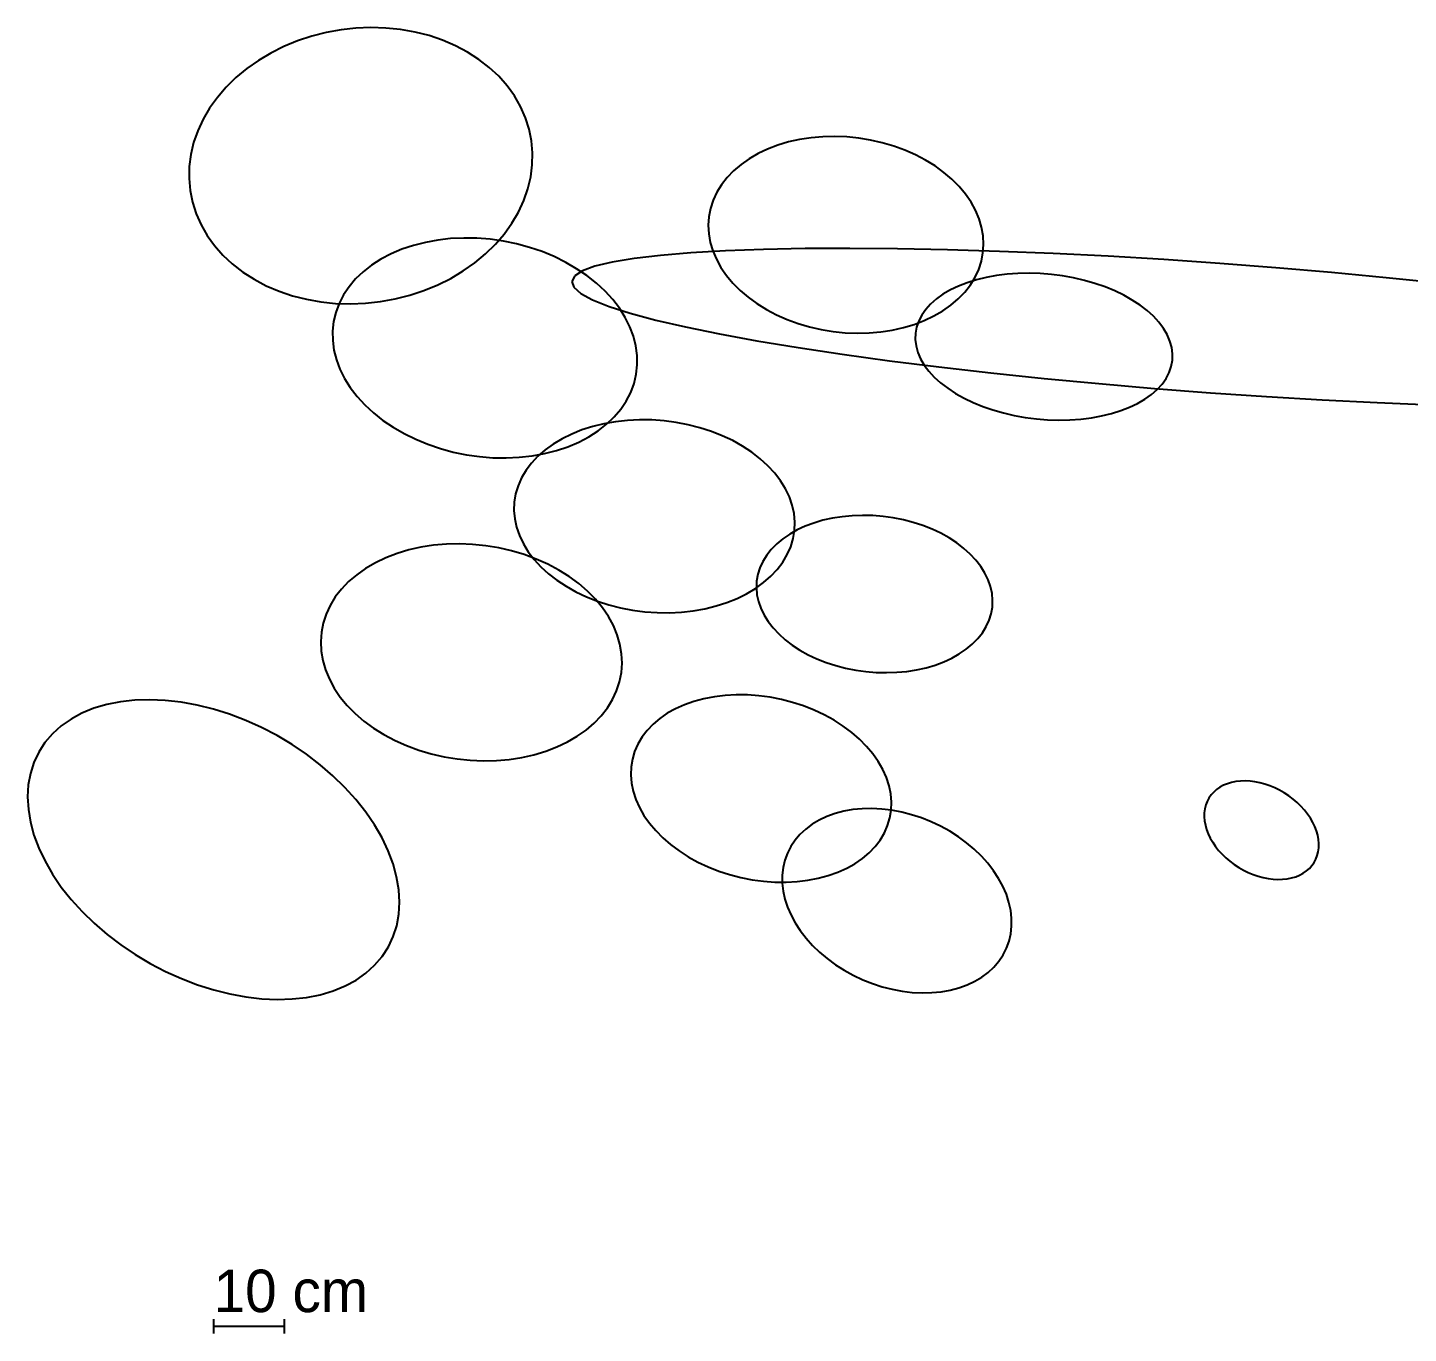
# Model space of a CAD drawing. Header units: metres. Extents: x -14837 to 24336, y -294028 to -274398.
# Drawn here: x -14837 to 4678, y -292849 to -274398 of the extents above; entities that cross this region are included whole.
import ezdxf

# ---------------------------------------------------------------- set-up
doc = ezdxf.new("R2010")
doc.units = ezdxf.units.M

msp = doc.modelspace()

# ---------------------------------------------------------------- linework, layer by layer
at = {"layer": 'LAYER'}
for p, q in [((-10821.5, -274520.17), (-11021.65, -274586.26)), ((-10616.06, -274468), (-10821.5, -274520.17)), ((-10406.92, -274430.15), (-10616.06, -274468)), ((-10195.65, -274406.92), (-10406.92, -274430.15)), ((-9983.86, -274398.47), (-10195.65, -274406.92)), ((-9773.17, -274404.87), (-9983.86, -274398.47)), ((-9565.19, -274426.07), (-9773.17, -274404.87)), ((-9361.48, -274461.91), (-9565.19, -274426.07)), ((-9163.61, -274512.12), (-9361.48, -274461.91)), ((-8973.08, -274576.31), (-9163.61, -274512.12)), ((-11400.09, -274758.1), (-11575.49, -274862.54)), ((-11215.01, -274665.77), (-11400.09, -274758.1)), ((-11021.65, -274586.26), (-11215.01, -274665.77)), ((-8791.34, -274654.01), (-8973.08, -274576.31)), ((-8619.77, -274744.6), (-8791.34, -274654.01)), ((-8459.68, -274847.42), (-8619.77, -274744.6)), ((-11575.49, -274862.54), (-11739.87, -274978.3)), ((-8312.29, -274961.66), (-8459.68, -274847.42)), ((-11891.99, -275104.5), (-12030.68, -275240.17)), ((-11739.87, -274978.3), (-11891.99, -275104.5)), ((-8178.72, -275086.47), (-8312.29, -274961.66)), ((-8059.98, -275220.9), (-8178.72, -275086.47)), ((-12030.68, -275240.17), (-12154.89, -275384.29)), ((-7956.98, -275363.92), (-8059.98, -275220.9)), ((-12263.68, -275535.76), (-12356.21, -275693.42)), ((-12154.89, -275384.29), (-12263.68, -275535.76)), ((-7870.51, -275514.44), (-7956.98, -275363.92)), ((-7801.21, -275671.31), (-7870.51, -275514.44)), ((-12356.21, -275693.42), (-12431.79, -275856.08)), ((-7749.63, -275833.35), (-7801.21, -275671.31)), ((-12431.79, -275856.08), (-12489.83, -276022.49)), ((-7716.14, -275999.32), (-7749.63, -275833.35)), ((-3429.43, -275935.6), (-3597.79, -275939.62)), ((-3259.85, -275942.16), (-3429.43, -275935.6)), ((-12489.83, -276022.49), (-12529.9, -276191.4)), ((-7701.01, -276167.96), (-7716.14, -275999.32)), ((-4377.53, -276114.59), (-4512.74, -276178.69)), ((-4233.9, -276059.71), (-4377.53, -276114.59)), ((-4082.94, -276014.47), (-4233.9, -276059.71)), ((-3925.8, -275979.21), (-4082.94, -276014.47)), ((-3763.67, -275954.19), (-3925.8, -275979.21)), ((-3597.79, -275939.62), (-3763.67, -275954.19)), ((-3090.36, -275959.25), (-3259.85, -275942.16)), ((-2922.25, -275986.74), (-3090.36, -275959.25)), ((-2756.78, -276024.43), (-2922.25, -275986.74)), ((-2595.23, -276072.02), (-2756.78, -276024.43)), ((-2438.83, -276129.15), (-2595.23, -276072.02)), ((-2288.75, -276195.39), (-2438.83, -276129.15)), ((-12529.9, -276191.4), (-12551.68, -276361.51)), ((-7704.35, -276337.98), (-7701.01, -276167.96)), ((-4638.5, -276251.52), (-4753.85, -276332.53)), ((-4512.74, -276178.69), (-4638.5, -276251.52)), ((-2146.15, -276270.24), (-2288.75, -276195.39)), ((-2012.11, -276353.12), (-2146.15, -276270.24)), ((-12551.68, -276361.51), (-12555.02, -276531.53)), ((-7766.21, -276676.99), (-7726.14, -276508.09)), ((-7726.14, -276508.09), (-7704.35, -276337.98)), ((-4949.9, -276516.56), (-5029.11, -276618.17)), ((-4857.92, -276421.1), (-4949.9, -276516.56)), ((-4753.85, -276332.53), (-4857.92, -276421.1)), ((-1887.64, -276443.4), (-2012.11, -276353.12)), ((-1773.71, -276540.4), (-1887.64, -276443.4)), ((-12555.02, -276531.53), (-12539.89, -276700.17)), ((-12539.89, -276700.17), (-12539.89, -276700.17)), ((-12539.89, -276700.17), (-12506.41, -276866.14)), ((-7824.25, -276843.41), (-7766.21, -276676.99)), ((-5029.11, -276618.17), (-5094.93, -276725.17)), ((-1671.17, -276643.38), (-1773.71, -276540.4)), ((-1580.8, -276751.56), (-1671.17, -276643.38)), ((-12506.41, -276866.14), (-12454.82, -277028.18)), ((-7899.82, -277006.06), (-7824.25, -276843.41)), ((-5146.87, -276836.75), (-5184.54, -276952.04)), ((-5094.93, -276725.17), (-5146.87, -276836.75)), ((-1503.29, -276864.1), (-1580.8, -276751.56)), ((-1439.24, -276980.16), (-1503.29, -276864.1)), ((-12454.82, -277028.18), (-12385.53, -277185.05)), ((-7992.35, -277163.73), (-7899.82, -277006.06)), ((-5207.64, -277070.19), (-5216, -277190.28)), ((-5184.54, -276952.04), (-5207.64, -277070.19)), ((-1389.13, -277098.86), (-1439.24, -276980.16)), ((-1353.34, -277219.28), (-1389.13, -277098.86)), ((-12385.53, -277185.05), (-12299.05, -277335.57)), ((-8101.14, -277315.19), (-7992.35, -277163.73)), ((-5216, -277190.28), (-5209.56, -277311.4)), ((-1332.14, -277340.51), (-1353.34, -277219.28)), ((-12299.05, -277335.57), (-12196.05, -277478.59)), ((-12196.05, -277478.59), (-12077.32, -277613.01)), ((-9385.02, -277475.91), (-9546.95, -277530.29)), ((-9215.39, -277432.56), (-9385.02, -277475.91)), ((-9039.36, -277400.57), (-9215.39, -277432.56)), ((-8858.25, -277380.18), (-9039.36, -277400.57)), ((-8673.46, -277371.55), (-8858.25, -277380.18)), ((-8486.39, -277374.75), (-8673.46, -277371.55)), ((-8298.45, -277389.74), (-8486.39, -277374.75)), ((-8364.05, -277594.99), (-8225.35, -277459.31)), ((-8111.09, -277416.42), (-8298.45, -277389.74)), ((-8225.35, -277459.31), (-8101.14, -277315.19)), ((-7925.73, -277454.58), (-8111.09, -277416.42)), ((-7743.77, -277503.93), (-7925.73, -277454.58)), ((-5209.56, -277311.4), (-5188.36, -277432.63)), ((-5188.36, -277432.63), (-5152.57, -277553.05)), ((-1334.06, -277581.72), (-1325.7, -277461.63)), ((-1325.7, -277461.63), (-1332.14, -277340.51)), ((-12077.32, -277613.01), (-11943.74, -277737.82)), ((-9842.86, -277670.4), (-9974.58, -277755.06)), ((-9699.95, -277595.28), (-9842.86, -277670.4)), ((-9546.95, -277530.29), (-9699.95, -277595.28)), ((-8516.16, -277721.19), (-8364.05, -277594.99)), ((-7566.61, -277564.1), (-7743.77, -277503.93)), ((-7395.59, -277634.62), (-7566.61, -277564.1)), ((-7232.01, -277714.97), (-7395.59, -277634.62)), ((-6264.89, -277660.55), (-6573.72, -277712.17)), ((-5893.57, -277616.41), (-6264.89, -277660.55)), ((-5462.58, -277580.09), (-5893.57, -277616.41)), ((-4975.2, -277551.87), (-5462.58, -277580.09)), ((-5152.57, -277553.05), (-5102.45, -277671.75)), ((-5102.45, -277671.75), (-5038.4, -277787.81)), ((-4435.15, -277531.96), (-4975.2, -277551.87)), ((-3846.54, -277520.52), (-4435.15, -277531.96)), ((-3213.84, -277517.63), (-3846.54, -277520.52)), ((-2541.87, -277523.31), (-3213.84, -277517.63)), ((-1835.74, -277537.52), (-2541.87, -277523.31)), ((-1100.83, -277560.15), (-1835.74, -277537.52)), ((-1357.16, -277699.87), (-1334.06, -277581.72)), ((-1334.06, -277581.72), (-1334.06, -277581.72)), ((-342.73, -277591.03), (-1100.83, -277560.15)), ((432.79, -277629.93), (-342.73, -277591.03)), ((1219.82, -277676.54), (432.79, -277629.93)), ((2012.39, -277730.52), (1219.82, -277676.54)), ((-11943.74, -277737.82), (-11796.35, -277852.07)), ((-11796.35, -277852.07), (-11636.26, -277954.88)), ((-10094.12, -277848.63), (-10200.56, -277950.39)), ((-9974.58, -277755.06), (-10094.12, -277848.63)), ((-8855.95, -277941.39), (-8680.55, -277836.95)), ((-8680.55, -277836.95), (-8516.16, -277721.19)), ((-7077.12, -277804.53), (-7232.01, -277714.97)), ((-6995.01, -277836.24), (-7104.25, -277907.75)), ((-6932.09, -277902.62), (-7077.12, -277804.53)), ((-6817.71, -277770.88), (-6995.01, -277836.24)), ((-6573.72, -277712.17), (-6817.71, -277770.88)), ((-5038.4, -277787.81), (-4960.9, -277900.35)), ((-1446.76, -277926.74), (-1394.82, -277815.16)), ((-1394.82, -277815.16), (-1357.16, -277699.87)), ((-994.02, -277883.51), (-1143.92, -277902.25)), ((-840.16, -277872.57), (-994.02, -277883.51)), ((-683.5, -277869.49), (-840.16, -277872.57)), ((-525.25, -277874.31), (-683.5, -277869.49)), ((-366.6, -277886.99), (-525.25, -277874.31)), ((-208.76, -277907.43), (-366.6, -277886.99)), ((2804.45, -277791.45), (2012.39, -277730.52)), ((3589.97, -277858.87), (2804.45, -277791.45)), ((4362.99, -277932.26), (3589.97, -277858.87)), ((-11636.26, -277954.88), (-11464.69, -278045.48)), ((-11464.69, -278045.48), (-11282.95, -278123.17)), ((-10293.1, -278059.57), (-10371.03, -278175.34)), ((-10200.56, -277950.39), (-10293.1, -278059.57)), ((-9234.38, -278113.23), (-9041.03, -278033.72)), ((-9041.03, -278033.72), (-8855.95, -277941.39)), ((-7104.25, -277907.75), (-7144.62, -277984.87)), ((-7144.62, -277984.87), (-7115.8, -278067)), ((-7115.8, -278067), (-7018.01, -278153.52)), ((-6798.04, -278008.48), (-6932.09, -277902.62)), ((-6675.97, -278121.33), (-6798.04, -278008.48)), ((-4960.9, -277900.35), (-4870.53, -278008.53)), ((-4870.53, -278008.53), (-4767.99, -278111.51)), ((-1681.71, -278051.37), (-1795.58, -278105.78)), ((-1558.64, -278003.48), (-1681.71, -278051.37)), ((-1591.79, -278135.35), (-1512.59, -278033.74)), ((-1427.31, -277962.46), (-1558.64, -278003.48)), ((-1512.59, -278033.74), (-1446.76, -277926.74)), ((-1288.71, -277928.63), (-1427.31, -277962.46)), ((-1143.92, -277902.25), (-1288.71, -277928.63)), ((-52.94, -277935.48), (-208.76, -277907.43)), ((99.68, -277970.92), (-52.94, -277935.48)), ((247.94, -278013.49), (99.68, -277970.92)), ((390.72, -278062.86), (247.94, -278013.49)), ((526.91, -278118.65), (390.72, -278062.86)), ((5117.61, -278011.07), (4362.99, -277932.26)), ((-11282.95, -278123.17), (-11092.42, -278187.37)), ((-11092.42, -278187.37), (-10894.55, -278237.58)), ((-10894.55, -278237.58), (-10690.85, -278273.42)), ((-10690.85, -278273.42), (-10482.86, -278294.62)), ((-10371.03, -278175.34), (-10433.76, -278296.81)), ((-10060.39, -278292.57), (-9849.12, -278269.33)), ((-9849.12, -278269.33), (-9639.97, -278231.49)), ((-9639.97, -278231.49), (-9434.54, -278179.32)), ((-9434.54, -278179.32), (-9234.38, -278113.23)), ((-7018.01, -278153.52), (-6852, -278243.77)), ((-6852, -278243.77), (-6619.04, -278337.07)), ((-6566.83, -278240.29), (-6675.97, -278121.33)), ((-6471.44, -278364.46), (-6566.83, -278240.29)), ((-4767.99, -278111.51), (-4654.05, -278208.51)), ((-4654.05, -278208.51), (-4529.59, -278298.79)), ((-1992.35, -278232.42), (-2073.75, -278303.69)), ((-1899.39, -278166.28), (-1992.35, -278232.42)), ((-1795.58, -278105.78), (-1899.39, -278166.28)), ((-1787.84, -278319.38), (-1683.78, -278230.81)), ((-1683.78, -278230.81), (-1591.79, -278135.35)), ((655.5, -278180.44), (526.91, -278118.65)), ((775.49, -278247.76), (655.5, -278180.44)), ((885.98, -278320.09), (775.49, -278247.76)), ((-10480.81, -278423.07), (-10511.82, -278553.14)), ((-10482.86, -278294.62), (-10272.18, -278301.02)), ((-10433.76, -278296.81), (-10480.81, -278423.07)), ((-10272.18, -278301.02), (-10060.39, -278292.57)), ((-6619.04, -278337.07), (-6320.88, -278432.71)), ((-6390.52, -278492.9), (-6471.44, -278364.46)), ((-6320.88, -278432.71), (-5959.81, -278529.96)), ((-4529.59, -278298.79), (-4395.55, -278381.67)), ((-4395.55, -278381.67), (-4252.94, -278456.52)), ((-4252.94, -278456.52), (-4102.87, -278522.76)), ((-2199.48, -278459.43), (-2242.85, -278542.72)), ((-2142.97, -278379.56), (-2199.48, -278459.43)), ((-2073.75, -278303.69), (-2142.97, -278379.56)), ((-2028.95, -278473.22), (-1903.19, -278400.39)), ((-1903.19, -278400.39), (-1787.84, -278319.38)), ((986.12, -278396.9), (885.98, -278320.09)), ((1075.16, -278477.58), (986.12, -278396.9)), ((-10511.82, -278553.14), (-10526.55, -278686.05)), ((-6324.69, -278624.63), (-6390.52, -278492.9)), ((-6274.46, -278758.65), (-6324.69, -278624.63)), ((-5959.81, -278529.96), (-5538.57, -278628.07)), ((-5538.57, -278628.07), (-5060.37, -278726.31)), ((-4102.87, -278522.76), (-3946.46, -278579.89)), ((-3946.46, -278579.89), (-3784.91, -278627.48)), ((-3784.91, -278627.48), (-3619.45, -278665.17)), ((-3619.45, -278665.17), (-3451.33, -278692.66)), ((-2615.9, -278672.7), (-2458.75, -278637.44)), ((-2458.75, -278637.44), (-2307.79, -278592.2)), ((-2307.79, -278592.2), (-2164.16, -278537.32)), ((-2272.76, -278628.77), (-2288.97, -278716.95)), ((-2242.85, -278542.72), (-2272.76, -278628.77)), ((-2164.16, -278537.32), (-2028.95, -278473.22)), ((1152.41, -278561.53), (1075.16, -278477.58)), ((1217.28, -278648.12), (1152.41, -278561.53)), ((1269.29, -278736.67), (1217.28, -278648.12)), ((-10526.55, -278686.05), (-10524.91, -278820.78)), ((-10524.91, -278820.78), (-10506.88, -278956.3)), ((-6240.2, -278893.93), (-6274.46, -278758.65)), ((-5060.37, -278726.31), (-4528.84, -278823.92)), ((-4528.84, -278823.92), (-3948.03, -278920.16)), ((-3451.33, -278692.66), (-3281.84, -278709.75)), ((-3281.84, -278709.75), (-3112.27, -278716.31)), ((-3112.27, -278716.31), (-2943.9, -278712.29)), ((-2943.9, -278712.29), (-2778.02, -278697.72)), ((-2778.02, -278697.72), (-2615.9, -278672.7)), ((-2288.97, -278716.95), (-2291.37, -278806.57)), ((-2291.37, -278806.57), (-2279.93, -278896.95)), ((1308.04, -278826.52), (1269.29, -278736.67)), ((1333.23, -278916.97), (1308.04, -278826.52)), ((-10506.88, -278956.3), (-10472.63, -279091.58)), ((-6222.18, -279029.45), (-6240.2, -278893.93)), ((-6220.53, -279164.18), (-6222.18, -279029.45)), ((-3948.03, -278920.16), (-3322.37, -279014.31)), ((-3322.37, -279014.31), (-2656.61, -279105.63)), ((-2279.93, -278896.95), (-2254.73, -278987.41)), ((-2254.73, -278987.41), (-2215.99, -279077.26)), ((1344.68, -279007.36), (1333.23, -278916.97)), ((1342.28, -279096.98), (1344.68, -279007.36)), ((-10472.63, -279091.58), (-10422.39, -279225.6)), ((-10422.39, -279225.6), (-10356.57, -279357.33)), ((-6235.27, -279297.09), (-6220.53, -279164.18)), ((-2656.61, -279105.63), (-1955.82, -279193.44)), ((-2215.99, -279077.26), (-2163.98, -279165.81)), ((-2163.98, -279165.81), (-2099.1, -279252.39)), ((-2099.1, -279252.39), (-2021.85, -279336.34)), ((-1955.82, -279193.44), (-1225.33, -279277.07)), ((1296.16, -279271.21), (1326.07, -279185.15)), ((1326.07, -279185.15), (1342.28, -279096.98)), ((1342.28, -279096.98), (1342.28, -279096.98)), ((-10356.57, -279357.33), (-10275.65, -279485.77)), ((-6313.33, -279553.42), (-6266.28, -279427.16)), ((-6266.28, -279427.16), (-6235.27, -279297.09)), ((-6235.27, -279297.09), (-6235.27, -279297.09)), ((-2021.85, -279336.34), (-1932.81, -279417.03)), ((-1932.81, -279417.03), (-1832.67, -279493.83)), ((-1225.33, -279277.07), (-470.71, -279355.88)), ((-470.71, -279355.88), (302.31, -279429.27)), ((302.31, -279429.27), (1087.84, -279496.69)), ((1127.06, -279510.23), (1196.28, -279434.37)), ((1196.28, -279434.37), (1252.79, -279354.49)), ((1252.79, -279354.49), (1296.16, -279271.21)), ((-10275.65, -279485.77), (-10180.26, -279609.94)), ((-10180.26, -279609.94), (-10071.11, -279728.9)), ((-6376.06, -279674.89), (-6313.33, -279553.42)), ((-1832.67, -279493.83), (-1722.18, -279566.17)), ((-1722.18, -279566.17), (-1602.19, -279633.49)), ((-1602.19, -279633.49), (-1473.6, -279695.28)), ((952.7, -279647.65), (1045.66, -279581.51)), ((1045.66, -279581.51), (1127.06, -279510.23)), ((1087.84, -279496.69), (1879.9, -279557.62)), ((1879.9, -279557.62), (2672.46, -279611.6)), ((2672.46, -279611.6), (3459.5, -279658.21)), ((-10071.11, -279728.9), (-9949.05, -279841.74)), ((-6546.53, -279899.84), (-6453.99, -279790.66)), ((-6453.99, -279790.66), (-6376.06, -279674.89)), ((-1473.6, -279695.28), (-1337.41, -279751.07)), ((-1337.41, -279751.07), (-1194.64, -279800.43)), ((-1194.64, -279800.43), (-1046.37, -279843)), ((480.61, -279851.46), (611.94, -279810.45)), ((611.94, -279810.45), (735.02, -279762.55)), ((735.02, -279762.55), (848.89, -279708.15)), ((848.89, -279708.15), (952.7, -279647.65)), ((3459.5, -279658.21), (4235.02, -279697.11)), ((4235.02, -279697.11), (4993.11, -279727.99)), ((-9949.05, -279841.74), (-9814.99, -279947.61)), ((-9814.99, -279947.61), (-9669.97, -280045.7)), ((-6691.78, -279995.83), (-6850.49, -280034.69)), ((-6772.51, -280095.17), (-6652.97, -280001.6)), ((-6527.64, -279966.92), (-6691.78, -279995.83)), ((-6652.97, -280001.6), (-6546.53, -279899.84)), ((-6359.32, -279948.17), (-6527.64, -279966.92)), ((-6188.09, -279939.73), (-6359.32, -279948.17)), ((-6015.27, -279941.66), (-6188.09, -279939.73)), ((-5842.17, -279953.95), (-6015.27, -279941.66)), ((-5670.11, -279976.5), (-5842.17, -279953.95)), ((-5500.39, -280009.15), (-5670.11, -279976.5)), ((-5334.31, -280051.64), (-5500.39, -280009.15)), ((-1046.37, -279843), (-893.75, -279878.44)), ((-893.75, -279878.44), (-737.93, -279906.49)), ((-737.93, -279906.49), (-580.09, -279926.93)), ((-580.09, -279926.93), (-421.44, -279939.61)), ((-421.44, -279939.61), (-263.19, -279944.43)), ((-263.19, -279944.43), (-106.54, -279941.36)), ((-106.54, -279941.36), (47.33, -279930.41)), ((47.33, -279930.41), (197.23, -279911.68)), ((197.23, -279911.68), (342.02, -279885.29)), ((342.02, -279885.29), (480.61, -279851.46)), ((-9669.97, -280045.7), (-9515.08, -280135.26)), ((-9515.08, -280135.26), (-9351.5, -280215.6)), ((-9351.5, -280215.6), (-9180.48, -280286.13)), ((-7282.23, -280207.61), (-7407.69, -280282.57)), ((-7146.84, -280140.98), (-7282.23, -280207.61)), ((-7002.56, -280083.19), (-7146.84, -280140.98)), ((-7047.14, -280254.95), (-6904.23, -280179.83)), ((-6850.49, -280034.69), (-7002.56, -280083.19)), ((-6904.23, -280179.83), (-6772.51, -280095.17)), ((-5173.13, -280103.64), (-5334.31, -280051.64)), ((-5018.08, -280164.78), (-5173.13, -280103.64)), ((-4870.33, -280234.57), (-5018.08, -280164.78)), ((-9180.48, -280286.13), (-9003.31, -280346.3)), ((-9003.31, -280346.3), (-8821.36, -280395.65)), ((-8821.36, -280395.65), (-8635.99, -280433.81)), ((-7707.73, -280449.66), (-7531.7, -280417.67)), ((-7522.27, -280365.29), (-7625.11, -280455.15)), ((-7531.7, -280417.67), (-7362.07, -280374.32)), ((-7407.69, -280282.57), (-7522.27, -280365.29)), ((-7362.07, -280374.32), (-7200.14, -280319.94)), ((-7200.14, -280319.94), (-7047.14, -280254.95)), ((-4731.02, -280312.49), (-4870.33, -280234.57)), ((-4601.2, -280397.94), (-4731.02, -280312.49)), ((-4481.86, -280490.28), (-4601.2, -280397.94)), ((-8635.99, -280433.81), (-8448.63, -280460.49)), ((-8448.63, -280460.49), (-8260.7, -280475.48)), ((-8260.7, -280475.48), (-8073.63, -280478.68)), ((-8073.63, -280478.68), (-7888.83, -280470.05)), ((-7888.83, -280470.05), (-7707.73, -280449.66)), ((-7715.41, -280551.45), (-7792.48, -280653.48)), ((-7625.11, -280455.15), (-7715.41, -280551.45)), ((-4373.91, -280588.8), (-4481.86, -280490.28)), ((-4278.17, -280692.76), (-4373.91, -280588.8)), ((-7855.76, -280760.44), (-7904.74, -280871.52)), ((-7792.48, -280653.48), (-7855.76, -280760.44)), ((-4195.37, -280801.35), (-4278.17, -280692.76)), ((-4126.14, -280913.76), (-4195.37, -280801.35)), ((-7939.06, -280985.89), (-7958.46, -281102.67)), ((-7904.74, -280871.52), (-7939.06, -280985.89)), ((-4071, -281029.13), (-4126.14, -280913.76)), ((-7958.46, -281102.67), (-7962.79, -281220.97)), ((-4030.39, -281146.58), (-4071, -281029.13)), ((-4004.59, -281265.21), (-4030.39, -281146.58)), ((-7962.79, -281220.97), (-7952.02, -281339.89)), ((-7952.02, -281339.89), (-7926.22, -281458.52)), ((-3993.82, -281384.13), (-4004.59, -281265.21)), ((-3998.15, -281502.43), (-3993.82, -281384.13)), ((-3723.69, -281398.27), (-3845.39, -281443.77)), ((-3595.47, -281360.4), (-3723.69, -281398.27)), ((-3461.71, -281330.45), (-3595.47, -281360.4)), ((-3323.42, -281308.65), (-3461.71, -281330.45)), ((-3181.66, -281295.18), (-3323.42, -281308.65)), ((-3037.51, -281290.12), (-3181.66, -281295.18)), ((-2892.06, -281293.51), (-3037.51, -281290.12)), ((-2746.43, -281305.35), (-2892.06, -281293.51)), ((-2601.71, -281325.52), (-2746.43, -281305.35)), ((-2459.01, -281353.88), (-2601.71, -281325.52)), ((-2319.42, -281390.21), (-2459.01, -281353.88)), ((-2184, -281434.24), (-2319.42, -281390.21)), ((-7926.22, -281458.52), (-7885.6, -281575.97)), ((-7885.6, -281575.97), (-7830.47, -281691.34)), ((-4065.59, -281556.24), (-4162.42, -281622.36)), ((-3959.65, -281496.56), (-4065.59, -281556.24)), ((-4017.55, -281619.21), (-3998.15, -281502.43)), ((-3998.15, -281502.43), (-3998.15, -281502.43)), ((-3845.39, -281443.77), (-3959.65, -281496.56)), ((-2053.78, -281485.64), (-2184, -281434.24)), ((-1929.75, -281544), (-2053.78, -281485.64)), ((-1812.86, -281608.88), (-1929.75, -281544)), ((-9449.77, -281779.54), (-9615.24, -281829.2)), ((-9277.57, -281740.88), (-9449.77, -281779.54)), ((-9099.94, -281713.53), (-9277.57, -281740.88)), ((-8918.24, -281697.69), (-9099.94, -281713.53)), ((-8733.85, -281693.49), (-8918.24, -281697.69)), ((-8548.17, -281700.95), (-8733.85, -281693.49)), ((-8362.62, -281720.02), (-8548.17, -281700.95)), ((-8178.6, -281750.55), (-8362.62, -281720.02)), ((-7997.53, -281792.31), (-8178.6, -281750.55)), ((-7830.47, -281691.34), (-7761.24, -281803.75)), ((-4325.83, -281771.82), (-4391.18, -281854.04)), ((-4249.39, -281694.4), (-4325.83, -281771.82)), ((-4162.42, -281622.36), (-4249.39, -281694.4)), ((-4100.85, -281844.66), (-4051.87, -281733.57)), ((-4051.87, -281733.57), (-4017.55, -281619.21)), ((-1703.99, -281679.8), (-1812.86, -281608.88)), ((-1603.97, -281756.21), (-1703.99, -281679.8)), ((-1513.57, -281837.54), (-1603.97, -281756.21)), ((-9920.99, -281959.98), (-10058.95, -282040.09)), ((-9772.71, -281889.5), (-9920.99, -281959.98)), ((-9615.24, -281829.2), (-9772.71, -281889.5)), ((-7820.77, -281844.99), (-7997.53, -281792.31)), ((-7649.68, -281908.18), (-7820.77, -281844.99)), ((-7761.24, -281803.75), (-7678.43, -281912.34)), ((-7678.43, -281912.34), (-7582.7, -282016.3)), ((-7485.55, -281981.4), (-7649.68, -281908.18)), ((-7329.63, -282064.09), (-7485.55, -281981.4)), ((-4444.93, -281940.42), (-4486.67, -282030.31)), ((-4391.18, -281854.04), (-4444.93, -281940.42)), ((-4241.2, -282053.65), (-4164.12, -281951.62)), ((-4164.12, -281951.62), (-4100.85, -281844.66)), ((-1433.47, -281923.15), (-1513.57, -281837.54)), ((-1364.28, -282012.4), (-1433.47, -281923.15)), ((-10185.54, -282129.22), (-10299.79, -282226.71)), ((-10058.95, -282040.09), (-10185.54, -282129.22)), ((-7582.7, -282016.3), (-7474.74, -282114.82)), ((-7474.74, -282114.82), (-7355.41, -282207.16)), ((-7183.11, -282155.63), (-7329.63, -282064.09)), ((-7047.11, -282255.32), (-7183.11, -282155.63)), ((-4516.09, -282123.02), (-4532.96, -282217.86)), ((-4486.67, -282030.31), (-4516.09, -282123.02)), ((-4434.33, -282239.81), (-4331.5, -282149.95)), ((-4331.5, -282149.95), (-4241.2, -282053.65)), ((-1306.53, -282104.62), (-1364.28, -282012.4)), ((-1260.66, -282199.09), (-1306.53, -282104.62)), ((-10400.84, -282331.8), (-10487.92, -282443.71)), ((-10299.79, -282226.71), (-10400.84, -282331.8)), ((-7355.41, -282207.16), (-7225.59, -282292.61)), ((-7225.59, -282292.61), (-7086.27, -282370.53)), ((-7086.27, -282370.53), (-6938.53, -282440.32)), ((-6922.66, -282362.4), (-7047.11, -282255.32)), ((-6810.71, -282476.05), (-6922.66, -282362.4)), ((-4674.38, -282397.49), (-4548.92, -282322.53)), ((-4548.92, -282322.53), (-4434.33, -282239.81)), ((-4532.96, -282217.86), (-4537.15, -282314.09)), ((-4537.15, -282314.09), (-4528.63, -282410.98)), ((-1227.01, -282295.11), (-1260.66, -282199.09)), ((-1205.85, -282391.93), (-1227.01, -282295.11)), ((-10560.35, -282561.56), (-10617.6, -282684.48)), ((-10487.92, -282443.71), (-10560.35, -282561.56)), ((-6938.53, -282440.32), (-6783.48, -282501.46)), ((-6712.11, -282595.41), (-6810.71, -282476.05)), ((-6783.48, -282501.46), (-6622.3, -282553.46)), ((-6622.3, -282553.46), (-6456.22, -282595.95)), ((-5264.83, -282609.27), (-5106.12, -282570.41)), ((-5106.12, -282570.41), (-4954.04, -282521.9)), ((-4954.04, -282521.9), (-4809.76, -282464.12)), ((-4809.76, -282464.12), (-4674.38, -282397.49)), ((-4528.63, -282410.98), (-4507.47, -282507.81)), ((-4507.47, -282507.81), (-4473.82, -282603.82)), ((-1197.34, -282488.83), (-1205.85, -282391.93)), ((-1201.53, -282585.06), (-1197.34, -282488.83)), ((-10617.6, -282684.48), (-10659.23, -282811.52)), ((-6627.6, -282719.58), (-6712.11, -282595.41)), ((-6557.84, -282847.6), (-6627.6, -282719.58)), ((-6456.22, -282595.95), (-6286.5, -282628.6)), ((-6286.5, -282628.6), (-6114.43, -282651.15)), ((-6114.43, -282651.15), (-5941.33, -282663.44)), ((-5941.33, -282663.44), (-5768.51, -282665.37)), ((-5768.51, -282665.37), (-5597.29, -282656.93)), ((-5597.29, -282656.93), (-5428.97, -282638.18)), ((-5428.97, -282638.18), (-5264.83, -282609.27)), ((-4473.82, -282603.82), (-4427.95, -282698.3)), ((-4427.95, -282698.3), (-4370.2, -282790.51)), ((-1247.81, -282772.61), (-1218.39, -282679.89)), ((-1218.39, -282679.89), (-1201.53, -282585.06)), ((-1201.53, -282585.06), (-1201.53, -282585.06)), ((-10684.92, -282941.71), (-10694.47, -283074.07)), ((-10659.23, -282811.52), (-10684.92, -282941.71)), ((-6503.35, -282978.5), (-6557.84, -282847.6)), ((-4370.2, -282790.51), (-4301.01, -282879.76)), ((-4301.01, -282879.76), (-4220.91, -282965.38)), ((-1408.65, -283031.09), (-1343.3, -282948.88)), ((-1343.3, -282948.88), (-1289.55, -282862.5)), ((-1289.55, -282862.5), (-1247.81, -282772.61)), ((-10694.47, -283074.07), (-10687.82, -283207.59)), ((-6464.56, -283111.28), (-6503.35, -282978.5)), ((-6441.74, -283244.94), (-6464.56, -283111.28)), ((-4220.91, -282965.38), (-4130.51, -283046.7)), ((-4130.51, -283046.7), (-4030.49, -283123.11)), ((-4030.49, -283123.11), (-3921.62, -283194.03)), ((-1572.07, -283180.56), (-1485.1, -283108.51)), ((-1485.1, -283108.51), (-1408.65, -283031.09)), ((-10687.82, -283207.59), (-10665, -283341.26)), ((-10665, -283341.26), (-10626.2, -283474.04)), ((-6435.09, -283378.46), (-6441.74, -283244.94)), ((-3921.62, -283194.03), (-3804.73, -283258.92)), ((-3804.73, -283258.92), (-3680.7, -283317.28)), ((-3680.7, -283317.28), (-3550.48, -283368.67)), ((-1889.09, -283359.14), (-1774.83, -283306.35)), ((-1774.83, -283306.35), (-1668.89, -283246.67)), ((-1668.89, -283246.67), (-1572.07, -283180.56)), ((-10626.2, -283474.04), (-10571.72, -283604.94)), ((-6470.33, -283641.02), (-6444.64, -283510.83)), ((-6444.64, -283510.83), (-6435.09, -283378.46)), ((-6444.64, -283510.83), (-6444.64, -283510.83)), ((-3550.48, -283368.67), (-3415.06, -283412.7)), ((-3415.06, -283412.7), (-3275.47, -283449.03)), ((-3275.47, -283449.03), (-3132.78, -283477.4)), ((-3132.78, -283477.4), (-2988.06, -283497.57)), ((-2988.06, -283497.57), (-2842.42, -283509.4)), ((-2842.42, -283509.4), (-2696.97, -283512.8)), ((-2696.97, -283512.8), (-2552.82, -283507.74)), ((-2552.82, -283507.74), (-2411.06, -283494.26)), ((-2411.06, -283494.26), (-2272.78, -283472.46)), ((-2272.78, -283472.46), (-2139.01, -283442.52)), ((-2139.01, -283442.52), (-2010.79, -283404.65)), ((-2010.79, -283404.65), (-1889.09, -283359.14)), ((-10571.72, -283604.94), (-10501.96, -283732.96)), ((-10501.96, -283732.96), (-10417.45, -283857.13)), ((-6511.95, -283768.06), (-6470.33, -283641.02)), ((-13524.26, -283923.18), (-13717.52, -283961.5)), ((-13320.98, -283900.76), (-13524.26, -283923.18)), ((-13109.24, -283894.41), (-13320.98, -283900.76)), ((-12890.64, -283904.18), (-13109.24, -283894.41)), ((-12666.85, -283929.99), (-12890.64, -283904.18)), ((-12439.58, -283971.65), (-12666.85, -283929.99)), ((-10417.45, -283857.13), (-10318.85, -283976.49)), ((-6641.64, -284008.83), (-6569.2, -283890.98)), ((-6569.2, -283890.98), (-6511.95, -283768.06)), ((-5418.94, -283918.48), (-5552.96, -283965.81)), ((-5277.69, -283880.53), (-5418.94, -283918.48)), ((-5130.3, -283852.23), (-5277.69, -283880.53)), ((-4977.87, -283833.8), (-5130.3, -283852.23)), ((-4821.58, -283825.39), (-4977.87, -283833.8)), ((-4662.61, -283827.06), (-4821.58, -283825.39)), ((-4502.17, -283838.79), (-4662.61, -283827.06)), ((-4341.48, -283860.49), (-4502.17, -283838.79)), ((-4181.76, -283892.01), (-4341.48, -283860.49)), ((-4024.24, -283933.1), (-4181.76, -283892.01)), ((-3870.1, -283983.45), (-4024.24, -283933.1)), ((-14068.21, -284084.55), (-14222.97, -284168.35)), ((-13899.3, -284015.43), (-14068.21, -284084.55)), ((-13717.52, -283961.5), (-13899.3, -284015.43)), ((-12210.54, -284028.84), (-12439.58, -283971.65)), ((-11981.49, -284101.12), (-12210.54, -284028.84)), ((-11754.17, -284187.95), (-11981.49, -284101.12)), ((-10318.85, -283976.49), (-10206.9, -284090.14)), ((-10206.9, -284090.14), (-10082.45, -284197.22)), ((-6829.77, -284225.83), (-6728.72, -284120.74)), ((-6728.72, -284120.74), (-6641.64, -284008.83)), ((-5795.31, -284087.07), (-5901.8, -284160.07)), ((-5678.74, -284022.15), (-5795.31, -284087.07)), ((-5552.96, -283965.81), (-5678.74, -284022.15)), ((-3720.53, -284042.67), (-3870.1, -283983.45)), ((-3576.66, -284110.32), (-3720.53, -284042.67)), ((-3439.59, -284185.87), (-3576.66, -284110.32)), ((-14362.39, -284266.18), (-14485.43, -284377.29)), ((-14222.97, -284168.35), (-14362.39, -284266.18)), ((-11530.3, -284288.66), (-11754.17, -284187.95)), ((-11311.6, -284402.49), (-11530.3, -284288.66)), ((-10082.45, -284197.22), (-9946.44, -284296.9)), ((-9946.44, -284296.9), (-9799.93, -284388.44)), ((-7070.61, -284412.45), (-6944.02, -284323.32)), ((-6944.02, -284323.32), (-6829.77, -284225.83)), ((-5997.38, -284240.6), (-6081.34, -284328.06)), ((-5901.8, -284160.07), (-5997.38, -284240.6)), ((-3310.35, -284268.76), (-3439.59, -284185.87)), ((-3189.94, -284358.36), (-3310.35, -284268.76)), ((-14591.13, -284500.85), (-14678.71, -284635.92)), ((-14485.43, -284377.29), (-14591.13, -284500.85)), ((-11099.73, -284528.57), (-11311.6, -284402.49)), ((-9799.93, -284388.44), (-9644.01, -284471.14)), ((-9644.01, -284471.14), (-9479.88, -284544.36)), ((-7356.84, -284563.04), (-7208.56, -284492.56)), ((-7208.56, -284492.56), (-7070.61, -284412.45)), ((-6211.91, -284521.01), (-6257.52, -284625.03)), ((-6153.03, -284421.76), (-6211.91, -284521.01)), ((-6081.34, -284328.06), (-6153.03, -284421.76)), ((-3079.26, -284453.97), (-3189.94, -284358.36)), ((-2979.17, -284554.88), (-3079.26, -284453.97)), ((-14678.71, -284635.92), (-14747.48, -284781.45)), ((-10896.29, -284665.95), (-11099.73, -284528.57)), ((-10702.84, -284813.56), (-10896.29, -284665.95)), ((-9479.88, -284544.36), (-9308.79, -284607.55)), ((-9308.79, -284607.55), (-9132.03, -284660.23)), ((-9132.03, -284660.23), (-8950.96, -284701.99)), ((-8950.96, -284701.99), (-8766.94, -284732.52)), ((-8029.62, -284739.01), (-7851.99, -284711.66)), ((-7851.99, -284711.66), (-7679.79, -284673)), ((-7679.79, -284673), (-7514.32, -284623.33)), ((-7514.32, -284623.33), (-7356.84, -284563.04)), ((-6257.52, -284625.03), (-6289.54, -284733.05)), ((-2890.42, -284660.32), (-2979.17, -284554.88)), ((-2813.69, -284769.48), (-2890.42, -284660.32)), ((-14747.48, -284781.45), (-14796.93, -284936.36)), ((-10520.85, -284970.31), (-10702.84, -284813.56)), ((-8766.94, -284732.52), (-8581.39, -284751.59)), ((-8581.39, -284751.59), (-8395.71, -284759.05)), ((-8395.71, -284759.05), (-8211.32, -284754.85)), ((-8211.32, -284754.85), (-8029.62, -284739.01)), ((-6307.7, -284844.24), (-6311.87, -284957.76)), ((-6289.54, -284733.05), (-6307.7, -284844.24)), ((-2749.56, -284881.53), (-2813.69, -284769.48)), ((-2698.52, -284995.63), (-2749.56, -284881.53)), ((-14826.68, -285099.45), (-14836.51, -285269.49)), ((-14796.93, -284936.36), (-14826.68, -285099.45)), ((-10351.7, -285134.98), (-10520.85, -284970.31)), ((-6311.87, -284957.76), (-6302.02, -285072.73)), ((-6302.02, -285072.73), (-6278.22, -285188.29)), ((-2660.96, -285110.89), (-2698.52, -284995.63)), ((2064.69, -285104.14), (2013.9, -285131.37)), ((2119.58, -285081.74), (2064.69, -285104.14)), ((2178.13, -285064.35), (2119.58, -285081.74)), ((2239.93, -285052.09), (2178.13, -285064.35)), ((2304.48, -285045.05), (2239.93, -285052.09)), ((2371.3, -285043.3), (2304.48, -285045.05)), ((2439.88, -285046.85), (2371.3, -285043.3)), ((2509.7, -285055.66), (2439.88, -285046.85)), ((2580.23, -285069.67), (2509.7, -285055.66)), ((2650.93, -285088.78), (2580.23, -285069.67)), ((2721.26, -285112.84), (2650.93, -285088.78)), ((-14836.51, -285269.49), (-14826.33, -285445.18)), ((-10196.69, -285306.33), (-10351.7, -285134.98)), ((-6278.22, -285188.29), (-6240.66, -285303.56)), ((-2637.16, -285226.45), (-2660.96, -285110.89)), ((-2627.31, -285341.42), (-2637.16, -285226.45)), ((1858.9, -285283.95), (1833.66, -285331.55)), ((1889.8, -285239.8), (1858.9, -285283.95)), ((1926.12, -285199.46), (1889.8, -285239.8)), ((1967.6, -285163.22), (1926.12, -285199.46)), ((2013.9, -285131.37), (1967.6, -285163.22)), ((2790.7, -285141.66), (2721.26, -285112.84)), ((2858.7, -285175.03), (2790.7, -285141.66)), ((2924.75, -285212.69), (2858.7, -285175.03)), ((2988.35, -285254.36), (2924.75, -285212.69)), ((3049.01, -285299.71), (2988.35, -285254.36)), ((3106.28, -285348.41), (3049.01, -285299.71)), ((-14826.33, -285445.18), (-14796.23, -285625.19)), ((-10056.98, -285483.05), (-10196.69, -285306.33)), ((-9933.65, -285663.8), (-10056.98, -285483.05)), ((-6240.66, -285303.56), (-6189.62, -285417.65)), ((-6189.62, -285417.65), (-6125.49, -285529.7)), ((-3302.73, -285471.22), (-3425.1, -285503.43)), ((-3174.62, -285448.62), (-3302.73, -285471.22)), ((-3041.77, -285435.82), (-3174.62, -285448.62)), ((-2905.17, -285432.9), (-3041.77, -285435.82)), ((-2765.87, -285439.89), (-2905.17, -285432.9)), ((-2624.93, -285456.74), (-2765.87, -285439.89)), ((-2649.64, -285566.13), (-2631.48, -285454.94)), ((-2631.48, -285454.94), (-2627.31, -285341.42)), ((-2483.41, -285483.31), (-2624.93, -285456.74)), ((-2342.41, -285519.42), (-2483.41, -285483.31)), ((1793.61, -285491.42), (1792.49, -285549.03)), ((1800.89, -285435.68), (1793.61, -285491.42)), ((1814.28, -285382.26), (1800.89, -285435.68)), ((1833.66, -285331.55), (1814.28, -285382.26)), ((3159.72, -285400.08), (3106.28, -285348.41)), ((3208.92, -285454.33), (3159.72, -285400.08)), ((3253.5, -285510.75), (3208.92, -285454.33)), ((-14796.23, -285625.19), (-14746.44, -285808.15)), ((-9827.64, -285847.2), (-9933.65, -285663.8)), ((-6125.49, -285529.7), (-6048.76, -285638.86)), ((-6048.76, -285638.86), (-5960.01, -285744.3)), ((-3748.79, -285654.97), (-3839.47, -285722.5)), ((-3648.98, -285595.66), (-3748.79, -285654.97)), ((-3540.81, -285545.01), (-3648.98, -285595.66)), ((-3425.1, -285503.43), (-3540.81, -285545.01)), ((-2727.27, -285778.18), (-2681.65, -285674.15)), ((-2681.65, -285674.15), (-2649.64, -285566.13)), ((-2649.64, -285566.13), (-2649.64, -285566.13)), ((-2202.98, -285564.77), (-2342.41, -285519.42)), ((-2066.19, -285619.03), (-2202.98, -285564.77)), ((-1933.09, -285681.78), (-2066.19, -285619.03)), ((-1804.68, -285752.54), (-1933.09, -285681.78)), ((1792.49, -285549.03), (1797.53, -285608.09)), ((1797.53, -285608.09), (1808.7, -285668.15)), ((1808.7, -285668.15), (1825.91, -285728.75)), ((3293.13, -285568.91), (3253.5, -285510.75)), ((3327.51, -285628.36), (3293.13, -285568.91)), ((3356.37, -285688.65), (3327.51, -285628.36)), ((3379.49, -285749.33), (3356.37, -285688.65)), ((-14746.44, -285808.15), (-14677.33, -285992.65)), ((-9739.74, -286031.85), (-9827.64, -285847.2)), ((-5960.01, -285744.3), (-5859.92, -285845.21)), ((-5859.92, -285845.21), (-5749.24, -285940.82)), ((-3990.78, -285880.11), (-4050.26, -285968.98)), ((-3920.34, -285797.74), (-3990.78, -285880.11)), ((-3839.47, -285722.5), (-3920.34, -285797.74)), ((-2857.84, -285971.13), (-2786.15, -285877.42)), ((-2786.15, -285877.42), (-2727.27, -285778.18)), ((-1681.94, -285830.79), (-1804.68, -285752.54)), ((-1565.81, -285915.91), (-1681.94, -285830.79)), ((1825.91, -285728.75), (1849.03, -285789.43)), ((1849.03, -285789.43), (1877.89, -285849.72)), ((1877.89, -285849.72), (1912.27, -285909.17)), ((3396.7, -285809.93), (3379.49, -285749.33)), ((3407.87, -285869.99), (3396.7, -285809.93)), ((3412.91, -285929.05), (3407.87, -285869.99)), ((-14677.33, -285992.65), (-14589.44, -286177.31)), ((-9670.63, -286216.36), (-9739.74, -286031.85)), ((-5749.24, -285940.82), (-5628.83, -286030.42)), ((-5628.83, -286030.42), (-5499.59, -286113.31)), ((-4098.32, -286063.69), (-4134.59, -286163.5)), ((-4050.26, -285968.98), (-4098.32, -286063.69)), ((-3037.38, -286139.11), (-2941.8, -286058.58)), ((-2941.8, -286058.58), (-2857.84, -285971.13)), ((-1457.17, -286007.27), (-1565.81, -285915.91)), ((-1356.84, -286104.16), (-1457.17, -286007.27)), ((1912.27, -285909.17), (1951.9, -285967.33)), ((1951.9, -285967.33), (1996.48, -286023.75)), ((1996.48, -286023.75), (2045.68, -286078)), ((2045.68, -286078), (2099.11, -286129.67)), ((3391.12, -286095.82), (3404.5, -286042.4)), ((3404.5, -286042.4), (3411.79, -285986.67)), ((3411.79, -285986.67), (3412.91, -285929.05)), ((-14589.44, -286177.31), (-14483.42, -286360.71)), ((-9620.84, -286399.32), (-9670.63, -286216.36)), ((-5499.59, -286113.31), (-5362.52, -286188.87)), ((-5362.52, -286188.87), (-5218.64, -286256.51)), ((-5218.64, -286256.51), (-5069.07, -286315.73)), ((-4158.81, -286267.66), (-4170.78, -286375.38)), ((-4134.59, -286163.5), (-4158.81, -286267.66)), ((-3386.22, -286333.37), (-3260.44, -286277.03)), ((-3260.44, -286277.03), (-3143.87, -286212.12)), ((-3143.87, -286212.12), (-3037.38, -286139.11)), ((-1265.6, -286205.86), (-1356.84, -286104.16)), ((-1184.13, -286311.58), (-1265.6, -286205.86)), ((2099.11, -286129.67), (2156.38, -286178.37)), ((2156.38, -286178.37), (2217.05, -286223.73)), ((2217.05, -286223.73), (2280.65, -286265.39)), ((2280.65, -286265.39), (2346.7, -286303.05)), ((3279.27, -286278.62), (3315.6, -286238.28)), ((3315.6, -286238.28), (3346.5, -286194.13)), ((3346.5, -286194.13), (3371.73, -286146.53)), ((3346.5, -286194.13), (3346.5, -286194.13)), ((3371.73, -286146.53), (3391.12, -286095.82)), ((-14483.42, -286360.71), (-14360.09, -286541.46)), ((-9590.74, -286579.33), (-9620.84, -286399.32)), ((-5069.07, -286315.73), (-4914.94, -286366.08)), ((-4914.94, -286366.08), (-4757.41, -286407.17)), ((-4757.41, -286407.17), (-4597.7, -286438.69)), ((-4597.7, -286438.69), (-4437.01, -286460.4)), ((-4437.01, -286460.4), (-4276.57, -286472.13)), ((-4276.57, -286472.13), (-4117.6, -286473.79)), ((-4170.78, -286375.38), (-4170.41, -286485.84)), ((-4117.6, -286473.79), (-3961.31, -286465.38)), ((-3961.31, -286465.38), (-3808.88, -286446.96)), ((-3808.88, -286446.96), (-3661.48, -286418.66)), ((-3661.48, -286418.66), (-3520.24, -286380.7)), ((-3520.24, -286380.7), (-3386.22, -286333.37)), ((-1113.06, -286420.53), (-1184.13, -286311.58)), ((-1052.92, -286531.86), (-1113.06, -286420.53)), ((2346.7, -286303.05), (2414.7, -286336.42)), ((2414.7, -286336.42), (2484.13, -286365.24)), ((2484.13, -286365.24), (2554.47, -286389.3)), ((2554.47, -286389.3), (2625.17, -286408.41)), ((2625.17, -286408.41), (2695.7, -286422.42)), ((2695.7, -286422.42), (2765.52, -286431.23)), ((2765.52, -286431.23), (2834.1, -286434.78)), ((2834.1, -286434.78), (2900.92, -286433.03)), ((2900.92, -286433.03), (2965.47, -286425.99)), ((2965.47, -286425.99), (3027.26, -286413.73)), ((3027.26, -286413.73), (3085.82, -286396.34)), ((3085.82, -286396.34), (3140.7, -286373.94)), ((3140.7, -286373.94), (3191.49, -286346.71)), ((3191.49, -286346.71), (3237.8, -286314.86)), ((3237.8, -286314.86), (3279.27, -286278.62)), ((-14360.09, -286541.46), (-14220.39, -286718.18)), ((-9580.57, -286755.02), (-9590.74, -286579.33)), ((-4170.41, -286485.84), (-4157.71, -286598.19)), ((-4157.71, -286598.19), (-4132.78, -286711.58)), ((-1004.18, -286644.75), (-1052.92, -286531.86)), ((-967.2, -286758.32), (-1004.18, -286644.75)), ((-14220.39, -286718.18), (-14065.37, -286889.53)), ((-9590.39, -286925.06), (-9580.57, -286755.02)), ((-4132.78, -286711.58), (-4095.8, -286825.15)), ((-4095.8, -286825.15), (-4047.06, -286938.03)), ((-942.27, -286871.71), (-967.2, -286758.32)), ((-14065.37, -286889.53), (-13896.23, -287054.2)), ((-13896.23, -287054.2), (-13714.24, -287210.94)), ((-9620.15, -287088.15), (-9590.39, -286925.06)), ((-4047.06, -286938.03), (-3986.92, -287049.37)), ((-3986.92, -287049.37), (-3915.85, -287158.32)), ((-929.57, -286984.06), (-942.27, -286871.71)), ((-929.2, -287094.52), (-929.57, -286984.06)), ((-13714.24, -287210.94), (-13520.79, -287358.56)), ((-9738.37, -287388.59), (-9669.6, -287243.06)), ((-9669.6, -287243.06), (-9620.15, -287088.15)), ((-3915.85, -287158.32), (-3834.38, -287264.04)), ((-965.39, -287306.4), (-941.17, -287202.24)), ((-941.17, -287202.24), (-929.2, -287094.52)), ((-13520.79, -287358.56), (-13317.35, -287495.94)), ((-9825.94, -287523.66), (-9738.37, -287388.59)), ((-9738.37, -287388.59), (-9738.37, -287388.59)), ((-3834.38, -287264.04), (-3743.14, -287365.73)), ((-3743.14, -287365.73), (-3642.81, -287462.63)), ((-1049.72, -287500.92), (-1001.66, -287406.21)), ((-1001.66, -287406.21), (-965.39, -287306.4)), ((-1001.66, -287406.21), (-1001.66, -287406.21)), ((-13317.35, -287495.94), (-13105.47, -287622.02)), ((-13105.47, -287622.02), (-12886.77, -287735.85)), ((-9931.65, -287647.22), (-9825.94, -287523.66)), ((-3642.81, -287462.63), (-3534.17, -287553.99)), ((-3534.17, -287553.99), (-3418.04, -287639.11)), ((-3418.04, -287639.11), (-3295.3, -287717.35)), ((-1179.64, -287672.16), (-1109.2, -287589.79)), ((-1109.2, -287589.79), (-1049.72, -287500.92)), ((-12886.77, -287735.85), (-12662.91, -287836.56)), ((-12662.91, -287836.56), (-12435.58, -287923.39)), ((-10194.11, -287856.16), (-10054.68, -287758.33)), ((-10054.68, -287758.33), (-9931.65, -287647.22)), ((-3295.3, -287717.35), (-3166.89, -287788.12)), ((-3166.89, -287788.12), (-3033.79, -287850.87)), ((-1451, -287874.24), (-1351.19, -287814.93)), ((-1351.19, -287814.93), (-1260.51, -287747.4)), ((-1260.51, -287747.4), (-1179.64, -287672.16)), ((-12435.58, -287923.39), (-12206.53, -287995.67)), ((-12206.53, -287995.67), (-11977.5, -288052.86)), ((-10699.55, -288063.01), (-10517.78, -288009.08)), ((-10517.78, -288009.08), (-10348.87, -287939.96)), ((-10348.87, -287939.96), (-10194.11, -287856.16)), ((-3033.79, -287850.87), (-2897, -287905.13)), ((-2897, -287905.13), (-2757.57, -287950.48)), ((-2757.57, -287950.48), (-2616.57, -287986.58)), ((-2616.57, -287986.58), (-2475.05, -288013.16)), ((-2475.05, -288013.16), (-2334.11, -288030.01)), ((-2334.11, -288030.01), (-2194.81, -288037)), ((-2194.81, -288037), (-2058.21, -288034.08)), ((-2058.21, -288034.08), (-1925.35, -288021.27)), ((-1925.35, -288021.27), (-1797.25, -287998.68)), ((-1797.25, -287998.68), (-1674.88, -287966.47)), ((-1674.88, -287966.47), (-1559.17, -287924.88)), ((-1559.17, -287924.88), (-1451, -287874.24)), ((-11977.5, -288052.86), (-11750.22, -288094.52)), ((-11750.22, -288094.52), (-11526.43, -288120.33)), ((-11526.43, -288120.33), (-11307.84, -288130.1)), ((-11307.84, -288130.1), (-11096.09, -288123.75)), ((-11096.09, -288123.75), (-10892.82, -288101.33)), ((-10892.82, -288101.33), (-10699.55, -288063.01)), ((-12208.54, -292648.7), (-12208.54, -292848.7)), ((-11208.54, -292648.7), (-11208.54, -292848.7)), ((-12208.54, -292748.7), (-11208.54, -292748.7))]:
    msp.add_line(p, q, dxfattribs=at)

# ---------------------------------------------------------------- texts
msp.add_text('10 cm', height=600, dxfattribs=at).set_placement((-12208.54, -292548.7))

doc.saveas('drawing.dxf')
